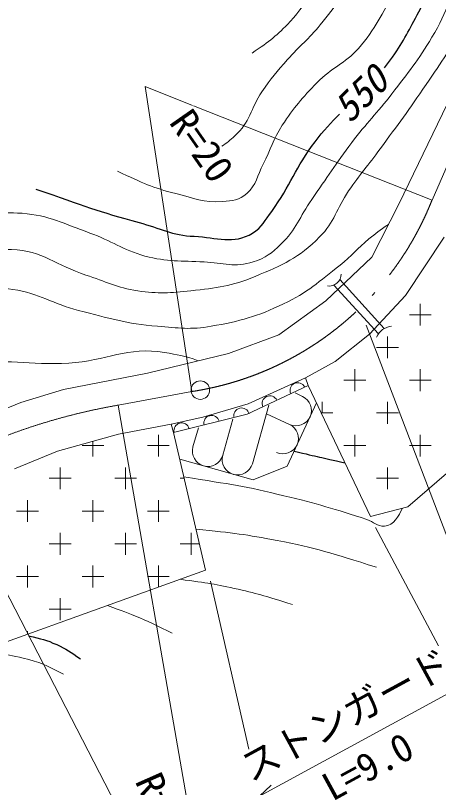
# Model space of a CAD drawing. Units: millimetres, scale not verified. Extents: x 40000 to 680000, y 20000 to 380000.
# Drawn here: x 455306 to 482726, y 238757 to 288804 of the extents above; entities that cross this region are included whole.
import ezdxf
from ezdxf.enums import TextEntityAlignment as Align

# ---------------------------------------------------------------- set-up
doc = ezdxf.new("R2010")
doc.units = ezdxf.units.MM
doc.header["$LTSCALE"] = 1000
doc.linetypes.add('DASHED', pattern=[7.5, 6, -1.5])
doc.linetypes.add('LONG_DASHED_DOTTED', pattern=[15.25, 12, -1.5, 0.25, -1.5])
for name, color, linetype, lineweight in [('M-BGD', 7, 'Continuous', 13), ('M-BMK', 2, 'LONG_DASHED_DOTTED', 13), ('M-STR-HTXT', 7, 'Continuous', 13)]:
    doc.layers.add(name, color=color, linetype=linetype, lineweight=lineweight)
doc.styles.add('ＭＳ ゴシック', font='')
doc.styles.get('ＭＳ ゴシック').set_extended_font_data('MS Gothic')

msp = doc.modelspace()

# ---------------------------------------------------------------- linework, layer by layer
at = {"layer": 'M-BGD'}
for p, q in [((480166, 276608), (483284, 283056)), ((478395, 273137), (480166, 276608)), ((483096, 274441), (480582, 270652)), ((475419, 270303), (478395, 273137)), ((472372, 268106), (475419, 270303)), ((480582, 270652), (478240, 268138)), ((481540, 270115), (481540, 268701)), ((480833, 269408), (482247, 269408)), ((469113, 266902), (472372, 268106)), ((478240, 268138), (476036, 266382)), ((479419, 267994), (479419, 266580)), ((478712, 267287), (480126, 267287)), ((463870, 265626), (469113, 266902)), ((476036, 266382), (474107, 265314)), ((477298, 265873), (477298, 264458)), ((481540, 265873), (481540, 264458)), ((458414, 264563), (463870, 265626)), ((474107, 265314), (470388, 263626)), ((474277, 264822), (474107, 265314)), ((474277, 264822), (478312, 256332)), ((476590, 265166), (478005, 265166)), ((480833, 265166), (482247, 265166)), ((455651, 263713), (458414, 264563)), ((473909, 264110), (473426, 264334)), ((475176, 263751), (475176, 263031)), ((479419, 263751), (479419, 262337)), ((480730, 256950), (488714, 263866)), ((452179, 262296), (455651, 263713)), ((470388, 263626), (467460, 262765)), ((470661, 259749), (471730, 263533)), ((474816, 263689), (472914, 259593)), ((467460, 262765), (465394, 262318)), ((473067, 262296), (471576, 262988)), ((475170, 263044), (475883, 263044)), ((478712, 263044), (480126, 263044)), ((465394, 262318), (461985, 261663)), ((465558, 261765), (465394, 262318)), ((468737, 260293), (469397, 262631)), ((465558, 261765), (467629, 252846)), ((466812, 260836), (467162, 262075)), ((461985, 261663), (458024, 260561)), ((464570, 261630), (464570, 260216)), ((477298, 261630), (477298, 260216)), ((481540, 261630), (481540, 260216)), ((459620, 260923), (461034, 260923)), ((460327, 261189), (460327, 260216)), ((463863, 260923), (465277, 260923)), ((476590, 260923), (478005, 260923)), ((480833, 260923), (482247, 260923)), ((458024, 260561), (455234, 259425)), ((470722, 258693), (465959, 260038)), ((458206, 259509), (458206, 258094)), ((462448, 259509), (462448, 258094)), ((472914, 259593), (470722, 258693)), ((479419, 259509), (479419, 258094)), ((457499, 258802), (458913, 258802)), ((461741, 258802), (463155, 258802)), ((465984, 258802), (466224, 258802)), ((478712, 258802), (480126, 258802)), ((456084, 257387), (456084, 255973)), ((460327, 257387), (460327, 255973)), ((464570, 257387), (464570, 255973)), ((478312, 256332), (480730, 256950)), ((455377, 256680), (456791, 256680)), ((459620, 256680), (461034, 256680)), ((463863, 256680), (465277, 256680)), ((458206, 255266), (458206, 253852)), ((462448, 255266), (462448, 253852)), ((466691, 255266), (466691, 253852)), ((457499, 254559), (458913, 254559)), ((461741, 254559), (463155, 254559)), ((465984, 254559), (467225, 254559)), ((467629, 252846), (441710, 243513)), ((456084, 253145), (456084, 251731)), ((460327, 253145), (460327, 251731)), ((464570, 253145), (464570, 251744)), ((455377, 252438), (456791, 252438)), ((459620, 252438), (461034, 252438)), ((463863, 252438), (465277, 252438)), ((458206, 251023), (458206, 249609)), ((457499, 250316), (458913, 250316)), ((456084, 248902), (456084, 248689))]:
    msp.add_line(p, q, dxfattribs=at)
at = {"layer": 'M-BGD', "linetype": 'DASHED'}
for p, q in [((475943, 271331), (478831, 268168)), ((476323, 271678), (479211, 268514))]:
    msp.add_line(p, q, dxfattribs=at)
at = {"layer": 'M-BGD'}
msp.add_lwpolyline([(474277, 264822), (470320, 262950), (465558, 261765)], dxfattribs=at)
for centre, radius, start, end in [((475621, 272064), 801, 262.7645, 358.3138), ((479788, 267499), 1167, 95.7186, 157.3391), ((473599, 264501), 500, 25.3167, 205.3167), ((471792, 263646), 500, 25.3167, 205.3167), ((473488, 263203), 1000, 245.1053, 65.1053), ((469959, 262860), 500, 13.9692, 193.9692), ((468018, 262377), 500, 13.9692, 193.9692), ((466077, 261894), 500, 13.9692, 193.9692), ((472646, 261389), 1000, 245.1053, 65.1053), ((467774, 260564), 1000, 164.2328, 344.2328), ((469699, 260021), 1000, 164.2328, 344.2328)]:
    msp.add_arc(centre, radius, start, end, dxfattribs=at)
for points, knots in [([(470637, 286365), (471816, 287142), (472244, 287500), (473106, 288408), (474409, 289781), (474712, 290894), (475575, 292580), (476972, 295313), (477307, 297051), (478639, 299816), (479816, 302258), (480662, 303530), (482045, 305861), (483258, 307906), (483907, 309260), (485174, 310969)], [0, 0, 0, 0, 1, 1, 1, 2, 2, 2, 3, 3, 3, 4, 4, 4, 5, 5, 5, 5]), ([(461910, 278703), (463605, 277930), (464162, 277639), (465699, 277255), (466860, 276965), (467527, 276657), (468721, 276744), (469366, 276792), (469810, 276829), (470296, 277255), (470939, 277820), (470961, 278414), (471360, 279171), (471871, 280137), (471998, 280767), (472595, 281682), (473357, 282850), (473882, 283446), (474851, 284449), (475794, 285426), (476628, 285650), (477533, 286663), (478678, 287946), (479007, 288906), (479916, 290366), (480897, 291942), (481444, 292828), (482343, 294453), (483538, 296613), (484177, 297842), (485237, 300072), (486184, 302061), (486476, 303291), (487536, 305222), (488417, 306827), (489110, 307897), (490086, 309050)], [0, 0, 0, 0, 1, 1, 1, 2, 2, 2, 3, 3, 3, 4, 4, 4, 5, 5, 5, 6, 6, 6, 7, 7, 7, 8, 8, 8, 9, 9, 9, 10, 10, 10, 11, 11, 11, 12, 12, 12, 12]), ([(487563, 309050), (486571, 307767), (485799, 307151), (484854, 305776), (483812, 304260), (483438, 303280), (482513, 301689), (481824, 300503), (481322, 299902), (480725, 298667), (479950, 297063), (479739, 296065), (478980, 294453), (478438, 293301), (478064, 292689), (477405, 291601), (476569, 290220), (476075, 289453), (475064, 288195), (474304, 287251), (473730, 286854), (472935, 285939), (472253, 285153), (471859, 284715), (471275, 283853), (470543, 282772), (470503, 281873), (469530, 281001), (469199, 280705), (469011, 280537), (468676, 280326)], [0, 0, 0, 0, 1, 1, 1, 2, 2, 2, 3, 3, 3, 4, 4, 4, 5, 5, 5, 6, 6, 6, 7, 7, 7, 8, 8, 8, 9, 9, 9, 10, 10, 10, 10]), ([(491623, 302304), (491069, 302144), (490847, 302000), (490388, 301732), (488900, 300864), (488691, 299641), (487749, 298199), (486252, 295906), (485642, 294481), (484429, 292026), (483545, 290239), (483317, 289101), (482300, 287386), (481406, 285879), (480769, 285118), (479704, 283726), (478734, 282460), (478067, 281849), (477107, 280576), (476043, 279165), (475520, 278322), (474510, 276872), (473725, 275744), (473490, 274941), (472510, 273978), (471917, 273396), (471513, 273080), (470722, 272828), (469534, 272450), (468774, 272759), (467529, 272828), (466028, 272912), (465150, 272819), (463698, 273211), (462237, 273606), (461550, 274201), (460122, 274701), (458439, 275291), (457517, 275850), (455738, 275978), (454145, 276093), (453220, 275852), (451694, 275382), (450464, 275004), (449743, 274718), (448757, 273892), (447834, 273119), (447728, 272315), (446969, 271381), (446182, 270413), (445748, 269848), (444798, 269040), (443818, 268206), (443255, 267649), (442031, 267252), (441028, 266927), (440338, 266589), (439349, 266954), (438742, 267178), (438578, 267635), (438243, 268188), (437797, 268923), (437789, 269386), (437689, 270317)], [0, 0, 0, 0, 1, 1, 1, 2, 2, 2, 3, 3, 3, 4, 4, 4, 5, 5, 5, 6, 6, 6, 7, 7, 7, 8, 8, 8, 9, 9, 9, 10, 10, 10, 11, 11, 11, 12, 12, 12, 13, 13, 13, 14, 14, 14, 15, 15, 15, 16, 16, 16, 17, 17, 17, 18, 18, 18, 19, 19, 19, 20, 20, 20, 21, 21, 21, 21]), ([(435401, 265069), (435676, 264530), (435920, 264094), (436540, 263889), (436906, 263768), (437144, 263925), (437519, 264017), (438617, 264285), (439192, 264578), (440243, 264996), (442200, 265773), (443443, 266004), (445139, 267252), (446873, 268529), (447170, 269981), (448842, 271338), (449708, 272042), (450318, 272284), (451353, 272701), (452738, 273257), (453566, 273691), (455057, 273637), (457043, 273564), (457975, 272587), (459867, 271977), (461173, 271555), (461873, 271165), (463230, 270955), (464561, 270749), (465339, 270812), (466678, 270955), (468338, 271132), (469305, 271257), (470850, 271892), (472617, 272618), (473672, 273093), (475021, 274446), (475992, 275419), (476116, 276292), (476894, 277426), (477647, 278522), (478152, 279076), (478937, 280150), (480119, 281766), (480794, 282664), (481917, 284322), (482957, 285856), (483580, 286697), (484471, 288323), (484918, 289139), (484873, 289764), (485450, 290494), (485943, 291117), (486255, 291346), (486989, 291825)], [0, 0, 0, 0, 1, 1, 1, 2, 2, 2, 3, 3, 3, 4, 4, 4, 5, 5, 5, 6, 6, 6, 7, 7, 7, 8, 8, 8, 9, 9, 9, 10, 10, 10, 11, 11, 11, 12, 12, 12, 13, 13, 13, 14, 14, 14, 15, 15, 15, 16, 16, 16, 17, 17, 17, 18, 18, 18, 18]), ([(432092, 288350), (432099, 288299), (432106, 288247), (432113, 288195), (432317, 286678), (432257, 285809), (432240, 284279), (432222, 282564), (432129, 281604), (431985, 279894), (431790, 277578), (431689, 276277), (431347, 273978), (431002, 271665), (430422, 270430), (430197, 268103), (430066, 266746), (429732, 265894), (430197, 264613), (430663, 263329), (431314, 262793), (432155, 261718), (432938, 260718), (433428, 260180), (434411, 259377), (434858, 259012), (435076, 258654), (435646, 258568), (436400, 258454), (436802, 258861), (437519, 259121), (439191, 259729), (440098, 260157), (441691, 260952), (443042, 261626), (443805, 261999), (445096, 262782), (446563, 263671), (447224, 264438), (448757, 265209), (449979, 265823), (450769, 265969), (452120, 266188), (454680, 266602), (456171, 266122), (458760, 266273), (461198, 266415), (462567, 267360), (464975, 266954), (465834, 266809), (466219, 266759), (467141, 266422)], [0, 0, 0, 0, 1, 1, 1, 2, 2, 2, 3, 3, 3, 4, 4, 4, 5, 5, 5, 6, 6, 6, 7, 7, 7, 8, 8, 8, 9, 9, 9, 10, 10, 10, 11, 11, 11, 12, 12, 12, 13, 13, 13, 14, 14, 14, 15, 15, 15, 16, 16, 16, 17, 17, 17, 17]), ([(479479, 275262), (478867, 274834), (478696, 274703), (478214, 274318), (477441, 273702), (477123, 273220), (476341, 272615), (474969, 271554), (474247, 270847), (472680, 270104), (470950, 269283), (469884, 268984), (467997, 268657), (466654, 268423), (465866, 268542), (464507, 268657), (462479, 268827), (461371, 269176), (459399, 269678), (457707, 270109), (456870, 270795), (455142, 271040), (453609, 271258), (452669, 271264), (451183, 270828), (449793, 270419), (449087, 269863), (448033, 268869), (447087, 267977), (447047, 267084), (446245, 266060), (445636, 265282), (445257, 264852), (444457, 264272), (443102, 263289), (442070, 263210), (440541, 262527), (439243, 261947), (438545, 261555), (437221, 261037), (436668, 260821), (436347, 260412), (435774, 260569), (434759, 260847), (434834, 261914), (434241, 262782), (434199, 262844), (434157, 262903), (434115, 262961)], [0, 0, 0, 0, 1, 1, 1, 2, 2, 2, 3, 3, 3, 4, 4, 4, 5, 5, 5, 6, 6, 6, 7, 7, 7, 8, 8, 8, 9, 9, 9, 10, 10, 10, 11, 11, 11, 12, 12, 12, 13, 13, 13, 14, 14, 14, 15, 15, 15, 16, 16, 16, 16]), ([(466225, 258892), (469310, 258409), (470204, 258286), (472707, 257675), (474829, 257157), (476005, 256808), (478080, 256128), (478531, 255981), (478746, 255670), (479219, 255707), (479862, 255756), (480116, 256341), (480396, 256865)], [0, 0, 0, 0, 1, 1, 1, 2, 2, 2, 3, 3, 3, 4, 4, 4, 4]), ([(467012, 255503), (469493, 255256), (470236, 255158), (472274, 254767), (474831, 254275), (475725, 253966), (478710, 253034)], [0, 0, 0, 0, 1, 1, 1, 2, 2, 2, 2]), ([(465987, 252254), (467766, 252009), (468287, 251940), (469737, 251610), (471132, 251293), (471615, 251142), (473264, 250620)], [0, 0, 0, 0, 1, 1, 1, 2, 2, 2, 2]), ([(461271, 250556), (462276, 250197), (462557, 250096), (463362, 249754), (464198, 249398), (464475, 249259), (465466, 248763)], [0, 0, 0, 0, 1, 1, 1, 2, 2, 2, 2]), ([(452281, 247319), (453839, 247412), (454473, 247492), (455812, 247154), (456874, 246886), (457319, 246686), (458411, 246102)], [0, 0, 0, 0, 1, 1, 1, 2, 2, 2, 2])]:
    msp.add_open_spline(points, degree=3, knots=knots, dxfattribs=at)
at = {"layer": 'M-BGD', "lineweight": 25}
for points, knots in [([(479227, 285413), (479400, 285630), (479573, 285861), (479746, 286109), (480506, 287196), (480819, 287880), (481449, 289047), (482379, 290767), (482822, 291771), (483705, 293516), (485280, 296628), (486248, 298328), (487749, 301476), (488620, 303304), (488702, 304554), (489877, 306201), (490780, 307466), (491305, 308222), (492559, 309139), (493479, 309811), (494133, 310020), (495241, 310288), (497132, 310746), (498276, 310447), (500221, 310416), (502036, 310386), (503100, 310598), (504861, 310160), (505685, 309955), (506213, 309857), (506862, 309309), (507395, 308858), (507590, 308552), (507947, 307890)], [0, 0, 0, 0, 1, 1, 1, 2, 2, 2, 3, 3, 3, 4, 4, 4, 5, 5, 5, 6, 6, 6, 7, 7, 7, 8, 8, 8, 9, 9, 9, 10, 10, 10, 11, 11, 11, 11]), ([(456632, 277553), (459797, 276447), (460666, 276100), (463315, 275382), (464704, 275006), (465452, 274550), (466891, 274488), (468371, 274425), (469413, 273930), (470679, 274701), (471303, 275081), (471482, 275517), (471914, 276106), (473141, 277780), (473463, 278968), (474723, 280618), (475267, 281330), (475795, 281899), (476314, 282415)], [0, 0, 0, 0, 1, 1, 1, 2, 2, 2, 3, 3, 3, 4, 4, 4, 5, 5, 5, 6, 6, 6, 6]), ([(456152, 248594), (456998, 248396), (457298, 248331), (457978, 248021), (458619, 247728), (458856, 247565), (459525, 247092)], [0, 0, 0, 0, 1, 1, 1, 2, 2, 2, 2])]:
    msp.add_open_spline(points, degree=3, knots=knots, dxfattribs=at)
msp.add_open_spline([(473361, 260555), (475012, 260179), (475012, 260179), (476662, 259803)], degree=3, dxfattribs=at)
at = {"layer": 'M-BMK'}
for p, q in [((482303, 276840), (491927, 298806)), ((461953, 263543), (466728, 264425))]:
    msp.add_line(p, q, dxfattribs=at)
at = {"layer": 'M-BMK', "linetype": 'Continuous'}
msp.add_circle((467287, 264518), 600, dxfattribs=at)
at = {"layer": 'M-BMK'}
for centre, radius, start, end in [((463704, 284195), 20000, 278.6972, 338.4244), ((468831, 224139), 40000, 99.9011, 117.4062)]:
    msp.add_arc(centre, radius, start, end, dxfattribs=at)
at = {"layer": 'M-STR-HTXT'}
for p, q in [((466788, 282975), (463704, 284195)), ((466728, 264425), (463704, 284195)), ((482303, 276840), (466838, 282955)), ((478025, 268737), (489795, 237934)), ((461953, 263543), (467158, 233725)), ((450419, 259650), (464182, 233105)), ((478641, 255609), (482719, 247940)), ((467942, 252139), (470433, 241245)), ((471128, 238208), (484127, 245291)), ((471128, 238208), (471886, 238906))]:
    msp.add_line(p, q, dxfattribs=at)

# ---------------------------------------------------------------- texts
at = {"layer": 'M-BGD', "style": 'ＭＳ ゴシック', "oblique": 15}
msp.add_text('550', height=1833, rotation=44.575, dxfattribs=at).set_placement((477666, 283713), align=Align.MIDDLE_CENTER)
at = {"layer": 'M-STR-HTXT', "style": 'ＭＳ ゴシック'}
msp.add_text('R=20', height=1833, rotation=304.946, dxfattribs=at).set_placement((464763, 281560), align=Align.BOTTOM_LEFT)
for s, p in [('ストンガード', (477388, 242188)), ('L=9.0', (478834, 238837))]:
    msp.add_text(s, height=1833, rotation=28.586, dxfattribs=at).set_placement(p, align=Align.BOTTOM_CENTER)
msp.add_text('R=40', height=1833, rotation=293.853, dxfattribs=at).set_placement((464543, 234396), align=Align.BOTTOM_RIGHT)

doc.saveas('drawing.dxf')
